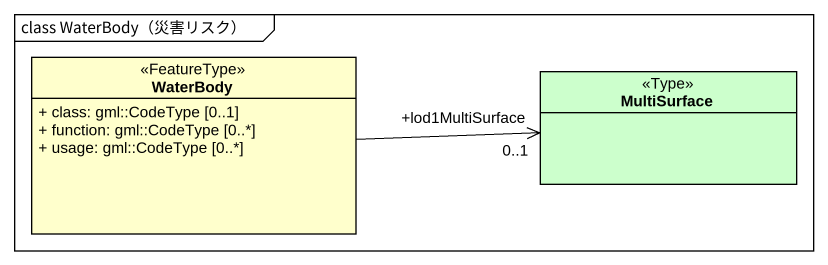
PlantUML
@startuml
mainframe class WaterBody（災害リスク）
hide circle
hide empty members
skinparam classAttributeIconSize 0
class WaterBody <<FeatureType>> #FFFFCC {
  + class: gml::CodeType [0..1]
  + function: gml::CodeType [0..*]
  + usage: gml::CodeType [0..*]
}
class MultiSurface <<Type>> #CCFFCC
MultiSurface "+lod1MultiSurface\n0..1" <-left- WaterBody
@enduml
